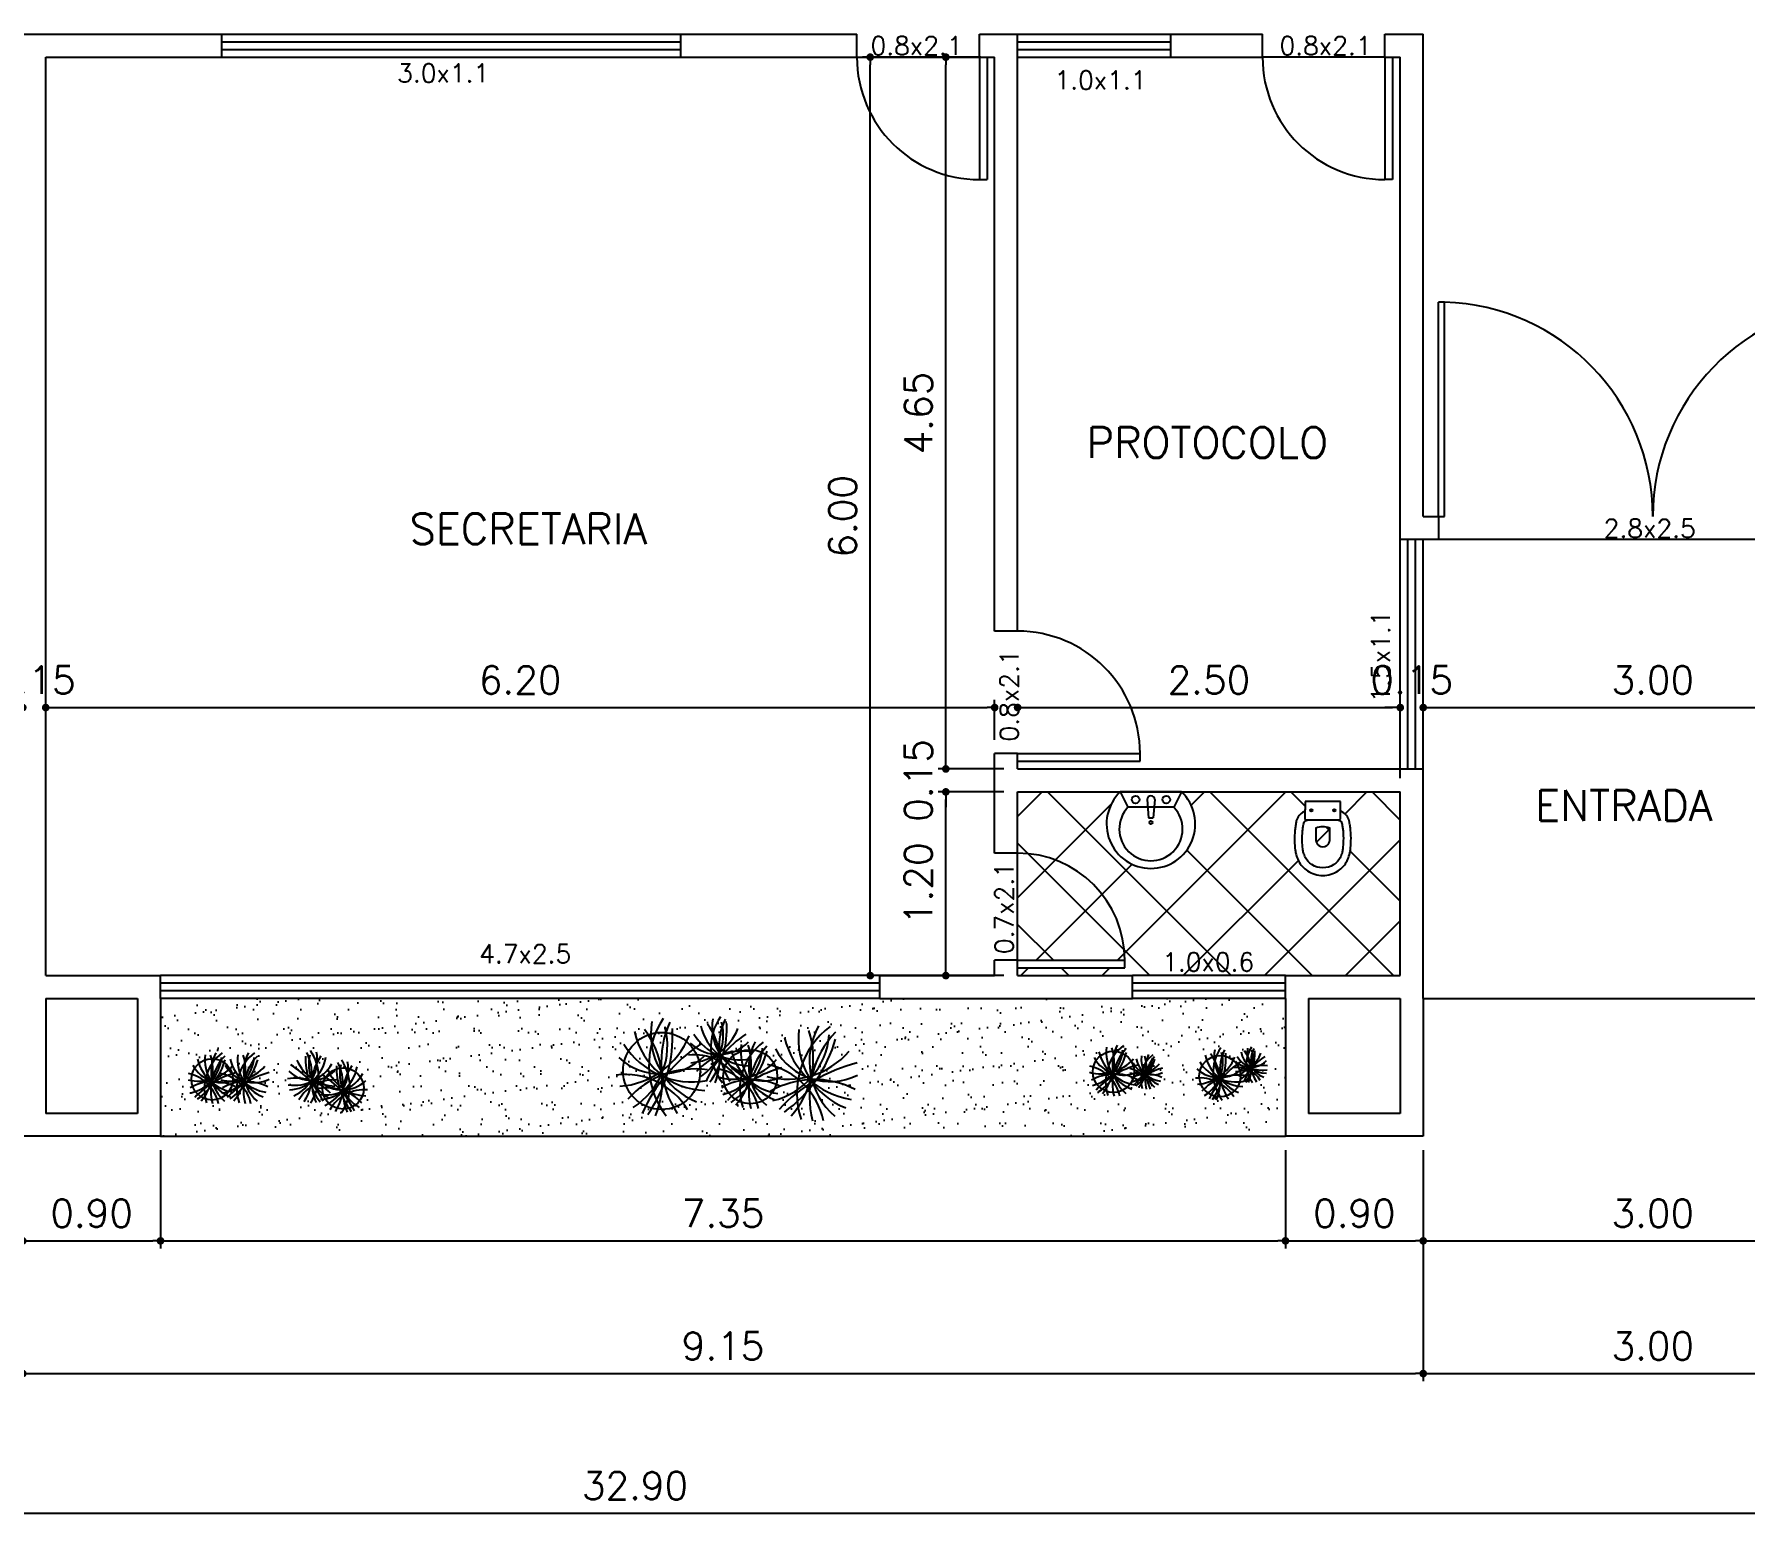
# Model space of a CAD drawing. Extents: x -437 to -220, y 135 to 227.
# Drawn here: x -309.42 to -298.24, y 136.29 to 146 of the extents above; entities that cross this region are included whole.
import ezdxf
from ezdxf.enums import TextEntityAlignment as Align

# ---------------------------------------------------------------- set-up
doc = ezdxf.new("R2010")
doc.units = 0
doc.header["$MEASUREMENT"] = 0
doc.layers.get('0').update_dxf_attribs({"linetype": 'CONTINUOUS'})
doc.layers.get('DEFPOINTS').update_dxf_attribs({"linetype": 'CONTINUOUS'})
for name, color, linetype in [('ACESSÓRIO', 2, 'CONTINUOUS'), ('ALVENARIA', 7, 'CONTINUOUS'), ('ALVENARIA1', 44, 'CONTINUOUS'), ('COTA', 1, 'CONTINUOUS'), ('HATCH', 30, 'CONTINUOUS'), ('JAPOR', 142, 'CONTINUOUS'), ('JARDIM', 90, 'CONTINUOUS'), ('TEXTO2', 40, 'CONTINUOUS'), ('TEXTO3', 3, 'CONTINUOUS')]:
    doc.layers.add(name, color=color, linetype=linetype)
doc.styles.add('SIMPLEX', font='SIMPLEX.SHX')
doc.dimstyles.new('DIM100', dxfattribs={"dimtxt": 0.18, "dimasz": 0.05, "dimexe": 0.05, "dimexo": 0.09, "dimgap": 0.09, "dimtad": 1, "dimzin": 0, "dimdsep": 46, "dimtxsty": 'SIMPLEX', "dimblk": 'DOT', "dimcen": 0.09, "dimadec": 0, "dimazin": 0, "dimtfac": 1, "dimtix": 1, "dimtofl": 0, "dimtmove": 2, "dimatfit": 3, "dimldrblk": 'DOT', "dimfxl": 1, "dimtolj": 1, "dimtzin": 0, "dimarcsym": 0})

# ---------------------------------------------------------------- blocks, each defined once
blk = doc.blocks.new('LAVAT01')
at = {"layer": 'ACESSÓRIO'}
for p, q in [((-0.025, 0.05), (-0.015, 0.17)), ((0.015, 0.17), (-0.015, 0.17)), ((0.025, 0.05), (0.015, 0.17)), ((-0.2, 0), (-0.15, 0.1)), ((-0.2, 0), (0.2, 0)), ((-0.15, 0.1), (0.15, 0.1)), ((0.2, 0), (0.15, 0.1))]:
    blk.add_line(p, q, dxfattribs=at)
for centre, radius in [((0, 0.2), 0.01), ((-0.1, 0.05), 0.025), ((0.1, 0.05), 0.025)]:
    blk.add_circle(centre, radius, dxfattribs=at)
for centre, radius, start, end in [((0, 0.21), 0.29, 313.6028, 226.3972), ((0, 0.243), 0.207, 316.3972, 223.6028), ((0, 0.05), 0.025, 180, 0)]:
    blk.add_arc(centre, radius, start, end, dxfattribs=at)
blk = doc.blocks.new('VASO4')
at = {"layer": 'ACESSÓRIO', "linetype": 'Continuous'}
blk.add_line((0.008, 0.129), (0.008, -0.101), dxfattribs=at)
at = {"layer": 'ACESSÓRIO'}
for points in [[(0.008, -0.101), (0.062, -0.101, -0.230445), (0.076, -0.11, 0.23338), (0.136, -0.159, 0.01224), (0.166, -0.164, 0.012146), (0.196, -0.168, 0.027041), (0.266, -0.171, 0.02486), (0.326, -0.166, 0.024258), (0.356, -0.161, 0.054364), (0.396, -0.145, 0.124881), (0.462, -0.086, 0.148509), (0.492, 0.014, 0.148509), (0.462, 0.114, 0.124881), (0.396, 0.173, 0.054364), (0.356, 0.188, 0.024258), (0.326, 0.194, 0.02486), (0.266, 0.198, 0.027041), (0.196, 0.196, 0.012146), (0.166, 0.192, 0.01224), (0.136, 0.186, 0.23338), (0.076, 0.138, -0.230445), (0.062, 0.129), (0.008, 0.129)], [(0.131, 0.116, -0.294455), (0.146, 0.137, -0.039934), (0.174, 0.142, -0.011944), (0.201, 0.146, -0.026776), (0.265, 0.148, -0.024689), (0.319, 0.144, -0.023307), (0.344, 0.14, -0.058725), (0.376, 0.127, -0.118027), (0.421, 0.086, -0.148338), (0.442, 0.014, -0.148338), (0.421, -0.058, -0.118027), (0.376, -0.099, -0.058725), (0.344, -0.112, -0.023307), (0.319, -0.117, -0.024689), (0.265, -0.121, -0.026776), (0.201, -0.118, -0.011944), (0.174, -0.115, -0.039934), (0.146, -0.109, -0.294455), (0.131, -0.089)]]:
    blk.add_lwpolyline(points, format="xyb", dxfattribs=at)
for points in [[(0.124, 0.129), (0.062, 0.129)], [(0.131, 0.119), (0.131, 0.117), (0.131, 0.014), (0.131, -0.09), (0.131, -0.092)], [(0.124, -0.101), (0.062, -0.101)]]:
    blk.add_lwpolyline(points, dxfattribs=at)
blk.add_lwpolyline([(0.296, 0.04, 0.226513), (0.261, 0.059), (0.182, 0.059, 0.186813), (0.182, -0.032), (0.261, -0.032, 0.226513), (0.296, -0.012, 0.326923)], format="xyb", close=True, dxfattribs=at)
for centre in [(0.066, 0.089), (0.066, -0.061)]:
    blk.add_circle(centre, 0.0075, dxfattribs=at)
for centre, start, end in [((0.123, 0.121), 351.7463, 83.809), ((0.123, -0.093), 276.191, 8.2537)]:
    blk.add_arc(centre, 0.00842, start, end, dxfattribs=at)
blk = doc.blocks.new('DOT')
at = {"layer": 'ALVENARIA', "color": 0, "linetype": 'ByBlock'}
blk.add_line((-0.5, 0), (-1, 0), dxfattribs=at)
at = {"layer": 'ALVENARIA', "color": 0, "linetype": 'ByBlock', "const_width": 0.5}
blk.add_lwpolyline([(-0.25, 0, 1), (0.25, 0, 1)], format="xyb", close=True, dxfattribs=at)
blk = doc.blocks.new('*D117')
at = {"color": 0, "linetype": 'ByBlock'}
for p, q in [((-309.346, 139.941), (-309.346, 141.652)), ((-309.546, 141.602), (-309.596, 141.602)), ((-309.296, 141.602), (-309.246, 141.602))]:
    blk.add_line(p, q, dxfattribs=at)
at = {"layer": 'DEFPOINTS', "color": 0, "linetype": 'ByBlock'}
for p in [(-309.346, 141.602), (-309.346, 139.851), (-309.496, 139.701)]:
    blk.add_point(p, dxfattribs=at)
at = {"color": 0, "linetype": 'ByBlock', "xscale": 0.05, "yscale": 0.05, "zscale": 0.05}
blk.add_blockref('DOT', (-309.496, 141.602), dxfattribs=at)
at = {"color": 0, "linetype": 'ByBlock', "xscale": 0.05, "yscale": 0.05, "zscale": 0.05, "rotation": 180}
blk.add_blockref('DOT', (-309.346, 141.602), dxfattribs=at)
at = {"color": 0, "linetype": 'ByBlock', "insert": (-309.421, 141.782), "char_height": 0.18, "attachment_point": 5, "style": 'SIMPLEX'}
blk.add_mtext('\\A1;0.15', dxfattribs=at)
blk = doc.blocks.new('*D118')
at = {"color": 0, "linetype": 'ByBlock'}
for p, q in [((-303.146, 141.391), (-303.146, 141.652)), ((-309.296, 141.602), (-303.196, 141.602))]:
    blk.add_line(p, q, dxfattribs=at)
at = {"layer": 'DEFPOINTS', "color": 0, "linetype": 'ByBlock'}
for p in [(-303.146, 141.602), (-303.146, 141.301), (-309.346, 139.851)]:
    blk.add_point(p, dxfattribs=at)
at = {"color": 0, "linetype": 'ByBlock', "xscale": 0.05, "yscale": 0.05, "zscale": 0.05, "rotation": 180}
blk.add_blockref('DOT', (-309.346, 141.602), dxfattribs=at)
at = {"color": 0, "linetype": 'ByBlock', "xscale": 0.05, "yscale": 0.05, "zscale": 0.05}
blk.add_blockref('DOT', (-303.146, 141.602), dxfattribs=at)
at = {"color": 0, "linetype": 'ByBlock', "insert": (-306.246, 141.782), "char_height": 0.18, "attachment_point": 5, "style": 'SIMPLEX'}
blk.add_mtext('\\A1;6.20', dxfattribs=at)
blk = doc.blocks.new('*D119')
at = {"color": 0, "linetype": 'ByBlock'}
for p, q in [((-300.496, 141.141), (-300.496, 141.652)), ((-302.946, 141.602), (-300.546, 141.602))]:
    blk.add_line(p, q, dxfattribs=at)
at = {"layer": 'DEFPOINTS', "color": 0, "linetype": 'ByBlock'}
for p in [(-300.496, 141.602), (-302.996, 141.051), (-300.496, 141.051)]:
    blk.add_point(p, dxfattribs=at)
at = {"color": 0, "linetype": 'ByBlock', "xscale": 0.05, "yscale": 0.05, "zscale": 0.05, "rotation": 180}
blk.add_blockref('DOT', (-302.996, 141.602), dxfattribs=at)
at = {"color": 0, "linetype": 'ByBlock', "xscale": 0.05, "yscale": 0.05, "zscale": 0.05}
blk.add_blockref('DOT', (-300.496, 141.602), dxfattribs=at)
at = {"color": 0, "linetype": 'ByBlock', "insert": (-301.746, 141.782), "char_height": 0.18, "attachment_point": 5, "style": 'SIMPLEX'}
blk.add_mtext('\\A1;2.50', dxfattribs=at)
blk = doc.blocks.new('*D120')
at = {"color": 0, "linetype": 'ByBlock'}
for p, q in [((-300.346, 141.141), (-300.346, 141.652)), ((-300.546, 141.602), (-300.596, 141.602)), ((-300.296, 141.602), (-300.246, 141.602))]:
    blk.add_line(p, q, dxfattribs=at)
at = {"layer": 'DEFPOINTS', "color": 0, "linetype": 'ByBlock'}
for p in [(-300.346, 141.602), (-300.496, 141.051), (-300.346, 141.051)]:
    blk.add_point(p, dxfattribs=at)
at = {"color": 0, "linetype": 'ByBlock', "xscale": 0.05, "yscale": 0.05, "zscale": 0.05}
blk.add_blockref('DOT', (-300.496, 141.602), dxfattribs=at)
at = {"color": 0, "linetype": 'ByBlock', "xscale": 0.05, "yscale": 0.05, "zscale": 0.05, "rotation": 180}
blk.add_blockref('DOT', (-300.346, 141.602), dxfattribs=at)
at = {"color": 0, "linetype": 'ByBlock', "insert": (-300.421, 141.782), "char_height": 0.18, "attachment_point": 5, "style": 'SIMPLEX'}
blk.add_mtext('\\A1;0.15', dxfattribs=at)
blk = doc.blocks.new('*D121')
at = {"color": 0, "linetype": 'ByBlock'}
for p, q in [((-297.346, 141.291), (-297.346, 141.652)), ((-300.296, 141.602), (-297.396, 141.602))]:
    blk.add_line(p, q, dxfattribs=at)
at = {"layer": 'DEFPOINTS', "color": 0, "linetype": 'ByBlock'}
for p in [(-297.346, 141.602), (-297.346, 141.201), (-300.346, 141.051)]:
    blk.add_point(p, dxfattribs=at)
at = {"color": 0, "linetype": 'ByBlock', "xscale": 0.05, "yscale": 0.05, "zscale": 0.05, "rotation": 180}
blk.add_blockref('DOT', (-300.346, 141.602), dxfattribs=at)
at = {"color": 0, "linetype": 'ByBlock', "xscale": 0.05, "yscale": 0.05, "zscale": 0.05}
blk.add_blockref('DOT', (-297.346, 141.602), dxfattribs=at)
at = {"color": 0, "linetype": 'ByBlock', "insert": (-298.846, 141.782), "char_height": 0.18, "attachment_point": 5, "style": 'SIMPLEX'}
blk.add_mtext('\\A1;3.00', dxfattribs=at)
blk = doc.blocks.new('*D166')
at = {"color": 0, "linetype": 'ByBlock'}
for p, q in [((-308.596, 138.711), (-308.596, 138.068)), ((-309.446, 138.118), (-308.646, 138.118))]:
    blk.add_line(p, q, dxfattribs=at)
at = {"layer": 'DEFPOINTS', "color": 0, "linetype": 'ByBlock'}
for p in [(-309.496, 138.801), (-308.596, 138.801), (-308.596, 138.118)]:
    blk.add_point(p, dxfattribs=at)
at = {"color": 0, "linetype": 'ByBlock', "xscale": 0.05, "yscale": 0.05, "zscale": 0.05, "rotation": 180}
blk.add_blockref('DOT', (-309.496, 138.118), dxfattribs=at)
at = {"color": 0, "linetype": 'ByBlock', "xscale": 0.05, "yscale": 0.05, "zscale": 0.05}
blk.add_blockref('DOT', (-308.596, 138.118), dxfattribs=at)
at = {"color": 0, "linetype": 'ByBlock', "insert": (-309.046, 138.298), "char_height": 0.18, "attachment_point": 5, "style": 'SIMPLEX'}
blk.add_mtext('\\A1;0.90', dxfattribs=at)
blk = doc.blocks.new('*D167')
at = {"color": 0, "linetype": 'ByBlock'}
for p, q in [((-301.246, 138.711), (-301.246, 138.068)), ((-308.546, 138.118), (-301.296, 138.118))]:
    blk.add_line(p, q, dxfattribs=at)
at = {"layer": 'DEFPOINTS', "color": 0, "linetype": 'ByBlock'}
for p in [(-308.596, 138.801), (-301.246, 138.801), (-301.246, 138.118)]:
    blk.add_point(p, dxfattribs=at)
at = {"color": 0, "linetype": 'ByBlock', "xscale": 0.05, "yscale": 0.05, "zscale": 0.05, "rotation": 180}
blk.add_blockref('DOT', (-308.596, 138.118), dxfattribs=at)
at = {"color": 0, "linetype": 'ByBlock', "xscale": 0.05, "yscale": 0.05, "zscale": 0.05}
blk.add_blockref('DOT', (-301.246, 138.118), dxfattribs=at)
at = {"color": 0, "linetype": 'ByBlock', "insert": (-304.921, 138.298), "char_height": 0.18, "attachment_point": 5, "style": 'SIMPLEX'}
blk.add_mtext('\\A1;7.35', dxfattribs=at)
blk = doc.blocks.new('*D168')
at = {"color": 0, "linetype": 'ByBlock'}
for p, q in [((-300.346, 138.711), (-300.346, 138.068)), ((-301.196, 138.118), (-300.396, 138.118))]:
    blk.add_line(p, q, dxfattribs=at)
at = {"layer": 'DEFPOINTS', "color": 0, "linetype": 'ByBlock'}
for p in [(-301.246, 138.801), (-300.346, 138.801), (-300.346, 138.118)]:
    blk.add_point(p, dxfattribs=at)
at = {"color": 0, "linetype": 'ByBlock', "xscale": 0.05, "yscale": 0.05, "zscale": 0.05, "rotation": 180}
blk.add_blockref('DOT', (-301.246, 138.118), dxfattribs=at)
at = {"color": 0, "linetype": 'ByBlock', "xscale": 0.05, "yscale": 0.05, "zscale": 0.05}
blk.add_blockref('DOT', (-300.346, 138.118), dxfattribs=at)
at = {"color": 0, "linetype": 'ByBlock', "insert": (-300.796, 138.298), "char_height": 0.18, "attachment_point": 5, "style": 'SIMPLEX'}
blk.add_mtext('\\A1;0.90', dxfattribs=at)
blk = doc.blocks.new('*D169')
at = {"color": 0, "linetype": 'ByBlock'}
for p, q in [((-297.346, 138.711), (-297.346, 138.068)), ((-300.296, 138.118), (-297.396, 138.118))]:
    blk.add_line(p, q, dxfattribs=at)
at = {"layer": 'DEFPOINTS', "color": 0, "linetype": 'ByBlock'}
for p in [(-300.346, 138.801), (-297.346, 138.801), (-297.346, 138.118)]:
    blk.add_point(p, dxfattribs=at)
at = {"color": 0, "linetype": 'ByBlock', "xscale": 0.05, "yscale": 0.05, "zscale": 0.05, "rotation": 180}
blk.add_blockref('DOT', (-300.346, 138.118), dxfattribs=at)
at = {"color": 0, "linetype": 'ByBlock', "xscale": 0.05, "yscale": 0.05, "zscale": 0.05}
blk.add_blockref('DOT', (-297.346, 138.118), dxfattribs=at)
at = {"color": 0, "linetype": 'ByBlock', "insert": (-298.846, 138.298), "char_height": 0.18, "attachment_point": 5, "style": 'SIMPLEX'}
blk.add_mtext('\\A1;3.00', dxfattribs=at)
blk = doc.blocks.new('*D183')
at = {"color": 0, "linetype": 'ByBlock'}
for p, q in [((-303.086, 141.051), (-303.515, 141.051)), ((-303.465, 139.901), (-303.465, 141.001)), ((-303.086, 139.851), (-303.515, 139.851))]:
    blk.add_line(p, q, dxfattribs=at)
at = {"layer": 'DEFPOINTS', "color": 0, "linetype": 'ByBlock'}
for p in [(-303.465, 141.051), (-302.996, 141.051), (-302.996, 139.851)]:
    blk.add_point(p, dxfattribs=at)
at = {"color": 0, "linetype": 'ByBlock', "xscale": 0.05, "yscale": 0.05, "zscale": 0.05}
for p, rotation in [((-303.465, 141.051), 90), ((-303.465, 139.851), 270)]:
    blk.add_blockref('DOT', p, dxfattribs=dict(at, rotation=rotation))
at = {"color": 0, "linetype": 'ByBlock', "insert": (-303.645, 140.451), "char_height": 0.18, "attachment_point": 5, "rotation": 90, "style": 'SIMPLEX'}
blk.add_mtext('\\A1;1.20', dxfattribs=at)
blk = doc.blocks.new('*D184')
at = {"color": 0, "linetype": 'ByBlock'}
for p, q in [((-303.465, 141.251), (-303.465, 141.301)), ((-303.086, 141.201), (-303.515, 141.201)), ((-303.465, 141.001), (-303.465, 140.951))]:
    blk.add_line(p, q, dxfattribs=at)
at = {"layer": 'DEFPOINTS', "color": 0, "linetype": 'ByBlock'}
for p in [(-303.465, 141.201), (-302.996, 141.201), (-302.996, 141.051)]:
    blk.add_point(p, dxfattribs=at)
at = {"color": 0, "linetype": 'ByBlock', "xscale": 0.05, "yscale": 0.05, "zscale": 0.05}
for p, rotation in [((-303.465, 141.201), 270), ((-303.465, 141.051), 90)]:
    blk.add_blockref('DOT', p, dxfattribs=dict(at, rotation=rotation))
at = {"color": 0, "linetype": 'ByBlock', "insert": (-303.645, 141.126), "char_height": 0.18, "attachment_point": 5, "rotation": 90, "style": 'SIMPLEX'}
blk.add_mtext('\\A1;0.15', dxfattribs=at)
blk = doc.blocks.new('*D185')
at = {"color": 0, "linetype": 'ByBlock'}
for p, q in [((-303.236, 145.851), (-303.515, 145.851)), ((-303.465, 141.251), (-303.465, 145.801))]:
    blk.add_line(p, q, dxfattribs=at)
at = {"layer": 'DEFPOINTS', "color": 0, "linetype": 'ByBlock'}
for p in [(-303.465, 145.851), (-303.146, 145.851), (-302.996, 141.201)]:
    blk.add_point(p, dxfattribs=at)
at = {"color": 0, "linetype": 'ByBlock', "xscale": 0.05, "yscale": 0.05, "zscale": 0.05}
for p, rotation in [((-303.465, 145.851), 90), ((-303.465, 141.201), 270)]:
    blk.add_blockref('DOT', p, dxfattribs=dict(at, rotation=rotation))
at = {"color": 0, "linetype": 'ByBlock', "insert": (-303.645, 143.526), "char_height": 0.18, "attachment_point": 5, "rotation": 90, "style": 'SIMPLEX'}
blk.add_mtext('\\A1;4.65', dxfattribs=at)
blk = doc.blocks.new('*D186')
at = {"color": 0, "linetype": 'ByBlock'}
for p, q in [((-303.236, 145.851), (-304.009, 145.851)), ((-303.959, 139.901), (-303.959, 145.801)), ((-303.236, 139.851), (-304.009, 139.851))]:
    blk.add_line(p, q, dxfattribs=at)
at = {"layer": 'DEFPOINTS', "color": 0, "linetype": 'ByBlock'}
for p in [(-303.959, 145.851), (-303.146, 145.851), (-303.146, 139.851)]:
    blk.add_point(p, dxfattribs=at)
at = {"color": 0, "linetype": 'ByBlock', "xscale": 0.05, "yscale": 0.05, "zscale": 0.05}
for p, rotation in [((-303.959, 145.851), 90), ((-303.959, 139.851), 270)]:
    blk.add_blockref('DOT', p, dxfattribs=dict(at, rotation=rotation))
at = {"color": 0, "linetype": 'ByBlock', "insert": (-304.139, 142.851), "char_height": 0.18, "attachment_point": 5, "rotation": 90, "style": 'SIMPLEX'}
blk.add_mtext('\\A1;6.00', dxfattribs=at)
blk = doc.blocks.new('*D215')
at = {"color": 0, "linetype": 'ByBlock'}
for p, q in [((-289.046, 139.161), (-289.046, 136.289)), ((-321.896, 136.339), (-289.096, 136.339))]:
    blk.add_line(p, q, dxfattribs=at)
at = {"layer": 'DEFPOINTS', "color": 0, "linetype": 'ByBlock'}
for p in [(-289.046, 139.251), (-321.946, 138.711), (-289.046, 136.339)]:
    blk.add_point(p, dxfattribs=at)
at = {"color": 0, "linetype": 'ByBlock', "xscale": 0.05, "yscale": 0.05, "zscale": 0.05, "rotation": 180}
blk.add_blockref('DOT', (-321.946, 136.339), dxfattribs=at)
at = {"color": 0, "linetype": 'ByBlock', "xscale": 0.05, "yscale": 0.05, "zscale": 0.05}
blk.add_blockref('DOT', (-289.046, 136.339), dxfattribs=at)
at = {"color": 0, "linetype": 'ByBlock', "insert": (-305.496, 136.519), "char_height": 0.18, "attachment_point": 5, "style": 'SIMPLEX'}
blk.add_mtext('\\A1;32.90', dxfattribs=at)
blk = doc.blocks.new('*D219')
at = {"color": 0, "linetype": 'ByBlock'}
for p, q in [((-300.346, 138.711), (-300.346, 137.201)), ((-309.446, 137.251), (-300.396, 137.251))]:
    blk.add_line(p, q, dxfattribs=at)
at = {"layer": 'DEFPOINTS', "color": 0, "linetype": 'ByBlock'}
for p in [(-309.496, 138.801), (-300.346, 138.801), (-300.346, 137.251)]:
    blk.add_point(p, dxfattribs=at)
at = {"color": 0, "linetype": 'ByBlock', "xscale": 0.05, "yscale": 0.05, "zscale": 0.05, "rotation": 180}
blk.add_blockref('DOT', (-309.496, 137.251), dxfattribs=at)
at = {"color": 0, "linetype": 'ByBlock', "xscale": 0.05, "yscale": 0.05, "zscale": 0.05}
blk.add_blockref('DOT', (-300.346, 137.251), dxfattribs=at)
at = {"color": 0, "linetype": 'ByBlock', "insert": (-304.921, 137.431), "char_height": 0.18, "attachment_point": 5, "style": 'SIMPLEX'}
blk.add_mtext('\\A1;9.15', dxfattribs=at)
blk = doc.blocks.new('*D220')
at = {"color": 0, "linetype": 'ByBlock'}
for p, q in [((-297.346, 138.711), (-297.346, 137.201)), ((-300.296, 137.251), (-297.396, 137.251))]:
    blk.add_line(p, q, dxfattribs=at)
at = {"layer": 'DEFPOINTS', "color": 0, "linetype": 'ByBlock'}
for p in [(-300.346, 138.801), (-297.346, 138.801), (-297.346, 137.251)]:
    blk.add_point(p, dxfattribs=at)
at = {"color": 0, "linetype": 'ByBlock', "xscale": 0.05, "yscale": 0.05, "zscale": 0.05, "rotation": 180}
blk.add_blockref('DOT', (-300.346, 137.251), dxfattribs=at)
at = {"color": 0, "linetype": 'ByBlock', "xscale": 0.05, "yscale": 0.05, "zscale": 0.05}
blk.add_blockref('DOT', (-297.346, 137.251), dxfattribs=at)
at = {"color": 0, "linetype": 'ByBlock', "insert": (-298.846, 137.431), "char_height": 0.18, "attachment_point": 5, "style": 'SIMPLEX'}
blk.add_mtext('\\A1;3.00', dxfattribs=at)

msp = doc.modelspace()

# ---------------------------------------------------------------- hatches: boundary and pattern name
at = {"layer": 'HATCH'}
h = msp.add_hatch(dxfattribs=at)
h.set_pattern_fill('NET', color=256, scale=3, angle=45, style=0)
h.paths.add_polyline_path([(-302.996, 140.651), (-302.996, 139.951), (-302.296, 139.951, 0.414214)])
h.paths.add_polyline_path([(-300.496, 141.051), (-301.925, 141.051, -2.5), (-302.325, 141.051), (-302.996, 141.051), (-302.996, 140.651, -0.414214), (-302.296, 139.951), (-302.296, 139.901), (-302.996, 139.901), (-302.996, 139.851), (-302.246, 139.851), (-301.246, 139.851), (-300.496, 139.851)])
h.paths.add_polyline_path([(-301.176, 140.642, -0.024258), (-301.182, 140.672, -0.02486), (-301.186, 140.732, -0.027041), (-301.184, 140.802, -0.012146), (-301.18, 140.832, -0.010983), (-301.175, 140.859, -0.242871), (-301.126, 140.922, 0.230445), (-301.117, 140.935), (-301.117, 140.99), (-300.887, 140.99), (-300.887, 140.935, 0.230445), (-300.878, 140.922, -0.242871), (-300.829, 140.859, -0.010983), (-300.824, 140.832, -0.012146), (-300.82, 140.802, -0.027041), (-300.817, 140.732, -0.02486), (-300.822, 140.672, -0.024258), (-300.827, 140.642, -0.054364), (-300.843, 140.602, -0.124881), (-300.902, 140.535, -0.148509), (-301.002, 140.505, -0.148509), (-301.102, 140.535, -0.124881), (-301.161, 140.602, -0.054364)], flags=16)
h.paths.add_polyline_path([(-301.107, 140.866, -0.023036), (-301.108, 140.866), (-301.105, 140.866)], flags=0)
h.paths.add_polyline_path([(-300.878, 140.846, 0.058144), (-300.879, 140.852, -0.007522)], flags=0)
h.paths.add_polyline_path([(-301.047, 140.737), (-301.047, 140.816, -0.186813), (-300.956, 140.816), (-300.956, 140.737, -0.226513), (-300.976, 140.702, -0.326923), (-301.028, 140.702, -0.226513)], flags=0)
h.paths.add_polyline_path([(-301.069, 140.932, -1.000001), (-301.084, 140.932, -1.000001)], flags=0)
h.paths.add_polyline_path([(-300.919, 140.932, -1.000001), (-300.934, 140.932, -1.000001)], flags=0)
h.paths.add_polyline_path([(-300.887, 140.874), (-300.887, 140.875, -0.05408)], flags=0)
h.paths.add_polyline_path([(-294.696, 140.651), (-294.696, 141.051), (-295.368, 141.051, -2.5), (-295.768, 141.051), (-297.196, 141.051), (-297.196, 139.851), (-296.446, 139.851), (-295.446, 139.851), (-294.696, 139.851), (-294.696, 139.901), (-295.396, 139.901), (-295.396, 139.951, -0.414214)])
h.paths.add_polyline_path([(-296.691, 140.505, -0.148509), (-296.791, 140.535, -0.124881), (-296.85, 140.602, -0.054364), (-296.865, 140.642, -0.024258), (-296.871, 140.672, -0.02486), (-296.875, 140.732, -0.027041), (-296.873, 140.802, -0.012146), (-296.869, 140.832, -0.010983), (-296.864, 140.859, -0.242871), (-296.815, 140.922, 0.230445), (-296.806, 140.935), (-296.806, 140.99), (-296.576, 140.99), (-296.576, 140.935, 0.230445), (-296.567, 140.922, -0.242871), (-296.517, 140.859, -0.010983), (-296.513, 140.832, -0.012146), (-296.509, 140.802, -0.027041), (-296.506, 140.732, -0.02486), (-296.511, 140.672, -0.024258), (-296.516, 140.642, -0.054364), (-296.532, 140.602, -0.124881), (-296.591, 140.535, -0.148509)], flags=16)
h.paths.add_polyline_path([(-296.796, 140.866, -0.023036), (-296.797, 140.866), (-296.794, 140.866)], flags=0)
h.paths.add_polyline_path([(-296.566, 140.846, 0.058144), (-296.568, 140.852, -0.007522)], flags=0)
h.paths.add_polyline_path([(-296.717, 140.702, -0.226513), (-296.736, 140.737), (-296.736, 140.816, -0.186813), (-296.645, 140.816), (-296.645, 140.737, -0.226513), (-296.665, 140.702, -0.326923)], flags=0)
h.paths.add_polyline_path([(-296.576, 140.874), (-296.576, 140.875, -0.05408)], flags=0)
h.paths.add_polyline_path([(-296.623, 140.932, -1.000001), (-296.608, 140.932, -1.000001)], flags=0)
h.paths.add_polyline_path([(-296.773, 140.932, -1.000001), (-296.758, 140.932, -1.000001)], flags=0)
h.paths.add_polyline_path([(-294.696, 140.651, 0.414214), (-295.396, 139.951), (-294.696, 139.951)], flags=16)
h.paths.add_polyline_path([(-302.084, 139.85), (-301.418, 139.85), (-301.418, 140.03), (-302.084, 140.03)], flags=9)
h.paths.add_polyline_path([(-296.272, 139.85), (-295.606, 139.85), (-295.606, 140.03), (-296.272, 140.03)], flags=9)
at = {"layer": 'JARDIM'}
h = msp.add_hatch(dxfattribs=at)
h.set_pattern_fill('AR-SAND', color=256, scale=0.1, style=0)
h.set_pattern_definition([(37.5, (0, 0), (-0.006299336, 0.19268238), [0, -0.152, 0, -0.17, 0, -0.1625]), (7.5, (0, 0), (0.17697767, 0.2822146), [0, -0.082, 0, -0.137, 0, -0.0525]), (327.5, (-0.123, 0), (0.31141419, 0.000565905), [0, -0.05, 0, -0.18, 0, -0.235]), (317.5, (-0.123, 0), (0.30061266, 0.08776756), [0, -0.025, 0, -0.118, 0, -0.135])])
h.paths.add_polyline_path([(-301.246, 139.701), (-302.246, 139.701), (-303.896, 139.701), (-308.596, 139.701), (-308.596, 138.801), (-301.246, 138.801)])
h.paths.add_polyline_path([(-307.519, 139.046, -0.01891), (-307.539, 139.043, 0.031568), (-307.575, 139.104, -0.042346), (-307.593, 139.058, -0.045961), (-307.604, 139.113, -0.00795), (-307.611, 139.127, 0.005097), (-307.615, 139.124, 0.006687), (-307.613, 139.133, -0.019552), (-307.626, 139.168, -0.066861), (-307.682, 139.18, -0.046329), (-307.626, 139.169, -0.016426), (-307.635, 139.199, 0.026735), (-307.611, 139.181, -0.133367), (-307.626, 139.314, -0.106848), (-307.606, 139.177, 0.001619), (-307.605, 139.176, -0.095675), (-307.572, 139.288, -0.014578), (-307.573, 139.273, -0.076944), (-307.561, 139.184, 0.069163), (-307.504, 139.236, 0.021245), (-307.493, 139.215, -0.146758), (-307.423, 139.248, -0.002823), (-307.423, 139.251, -0.002161), (-307.422, 139.248, -0.455701), (-307.268, 139.114, -0.763374)], flags=16)
h.paths.add_polyline_path([(-307.39, 138.995, -0.045961), (-307.401, 139.05, -0.030703), (-307.423, 139.104, -0.066861), (-307.479, 139.116, -0.052184), (-307.416, 139.104, 0.011576), (-307.406, 139.104, 0.007837), (-307.402, 139.111, -0.097754), (-307.369, 139.225, -0.014578), (-307.37, 139.21, -0.191317)], flags=0)
h.paths.add_polyline_path([(-308.03, 139.158, -0.019552), (-308.053, 139.128, 0.006687), (-308.053, 139.119, 0.005097), (-308.057, 139.123, -0.00795), (-308.067, 139.112, -0.045961), (-308.094, 139.063, -0.042346), (-308.098, 139.112, 0.031568), (-308.15, 139.064, -0.01891), (-308.168, 139.073, -0.6501), (-308.394, 139.173, -0.550393), (-308.201, 139.296, -0.002161), (-308.199, 139.298, -0.002823), (-308.2, 139.295, -0.146758), (-308.142, 139.242, 0.021245), (-308.126, 139.26, 0.069163), (-308.086, 139.193, -0.076944), (-308.049, 139.274, -0.014578), (-308.045, 139.288, -0.095675), (-308.047, 139.172, 0.001619), (-308.046, 139.173, -0.106848), (-307.987, 139.298, -0.133367), (-308.04, 139.175, 0.026735), (-308.012, 139.185, -0.016426), (-308.029, 139.159, -0.046329), (-307.973, 139.153, -0.066861)], flags=16)
h.paths.add_polyline_path([(-308.243, 139.158, -0.030703), (-308.279, 139.112, -0.045961), (-308.306, 139.063, -0.191317), (-308.261, 139.274, -0.014578), (-308.258, 139.288, -0.097754), (-308.26, 139.17, 0.007837), (-308.259, 139.162, 0.011576), (-308.249, 139.159, -0.052184), (-308.185, 139.153, -0.066861)], flags=16)
h.paths.add_polyline_path([(-305.03, 139.164, -0.036313), (-304.981, 139.255, -0.008158), (-304.985, 139.266, -0.091839), (-305.073, 139.187, -0.029635), (-305.079, 139.158, 0.023486)], flags=16)
h.paths.add_polyline_path([(-305.403, 139.178, 0.002345), (-305.399, 139.181, -0.103735), (-305.388, 139.404, -0.014578), (-305.391, 139.432, -0.095675), (-305.323, 139.226, 0.001619), (-305.32, 139.228, -0.106848), (-305.292, 139.484, -0.133367), (-305.312, 139.234, 0.026735), (-305.269, 139.271, -0.016426), (-305.283, 139.214, -0.070058), (-305.063, 139.406, 0.084208), (-304.966, 139.336, 0.002596), (-304.963, 139.336, 0.01354), (-304.947, 139.347, -0.115557), (-304.991, 139.488, -0.095675), (-304.946, 139.348, 0.033425), (-304.909, 139.378, -0.016426), (-304.919, 139.34, -0.046329), (-304.848, 139.355, 0.045354), (-304.804, 139.377, 0.014436), (-304.804, 139.358, -0.003678), (-304.799, 139.358, -0.192827), (-304.667, 139.35, -0.002161), (-304.665, 139.353, -0.002823), (-304.666, 139.349, -0.187361), (-304.579, 139.255, -0.086703), (-304.435, 139.178, 0.002345), (-304.43, 139.178, -0.103735), (-304.347, 139.386, -0.014578), (-304.341, 139.413, -0.095675), (-304.344, 139.197, 0.001619), (-304.341, 139.198, -0.106848), (-304.231, 139.431, -0.133367), (-304.331, 139.201, 0.026735), (-304.278, 139.221, -0.016426), (-304.31, 139.172, -0.046329), (-304.205, 139.16, -0.066861), (-304.312, 139.169, -0.019552), (-304.354, 139.114, 0.006687), (-304.355, 139.098, 0.005097), (-304.361, 139.105, -0.00795), (-304.38, 139.084, -0.045961), (-304.431, 138.992, -0.078158), (-304.433, 139.162, 0.070998), (-304.586, 139.109, -0.785465), (-304.92, 139.19, -0.059767), (-304.915, 139.232, 0.025279), (-304.947, 139.24, 0.031513), (-304.943, 139.289, 0.037904), (-304.987, 139.311, 0.075303), (-305.08, 139.24, 0.043583), (-305.179, 139.236, -0.066861), (-305.284, 139.211, -0.019552), (-305.306, 139.145, 0.006687), (-305.302, 139.129, 0.005097), (-305.31, 139.134, -0.00795), (-305.321, 139.108, -0.045961), (-305.339, 139.005, -0.084031), (-305.398, 139.177, 0.002835)], flags=16)
h.paths.add_polyline_path([(-304.778, 139.265, -0.042785), (-304.746, 139.322, -0.014578), (-304.742, 139.341, -0.095675), (-304.745, 139.189, 0.033425), (-304.699, 139.206, -0.016426), (-304.721, 139.172, -0.046329), (-304.647, 139.163, -0.066861), (-304.722, 139.17, -0.030703), (-304.77, 139.11, -0.045961), (-304.805, 139.046, -0.085878), (-304.805, 139.176, -0.054489), (-304.885, 139.175, -0.099599), (-304.941, 139.328, 0.136694)], flags=0)
h.paths.add_polyline_path([(-304.338, 139.155, 0.000045), (-304.338, 139.155, -0.000044), (-304.338, 139.155, -0.000006)], flags=0)
h.paths.add_polyline_path([(-302.312, 139.344, -0.002161), (-302.31, 139.346, -0.002823), (-302.31, 139.343, -0.215594), (-302.239, 139.258, -0.014648), (-302.207, 139.267, 0.055738), (-302.185, 139.231, -0.076944), (-302.159, 139.286, -0.014578), (-302.157, 139.295, -0.095675), (-302.158, 139.217, 0.001619), (-302.157, 139.217, -0.106848), (-302.117, 139.302, -0.133367), (-302.153, 139.218, 0.026735), (-302.134, 139.226, -0.016426), (-302.146, 139.208, -0.046329), (-302.107, 139.203, -0.066861), (-302.147, 139.207, -0.019552), (-302.162, 139.187, 0.006687), (-302.162, 139.181, 0.005097), (-302.165, 139.183, -0.00795), (-302.171, 139.176, -0.045961), (-302.19, 139.142, -0.042346), (-302.193, 139.176, 0.036313), (-302.233, 139.138, -0.023486), (-302.259, 139.144, -0.7312), (-302.505, 139.222, -0.550393)], flags=16)
h.paths.add_polyline_path([(-302.417, 139.211, -0.103735), (-302.372, 139.322, -0.014578), (-302.369, 139.337, -0.095675), (-302.371, 139.221, 0.033425), (-302.336, 139.234, -0.016426), (-302.353, 139.208, -0.046329), (-302.296, 139.201, -0.066861), (-302.354, 139.206, -0.030703), (-302.39, 139.161, -0.045961), (-302.417, 139.111, -0.084031), (-302.417, 139.209, 0.002835), (-302.42, 139.211, 0.002345)], flags=0)
h.paths.add_polyline_path([(-301.81, 139.194, -0.446717), (-301.659, 139.329, -0.002161), (-301.659, 139.332, -0.002823), (-301.658, 139.329, -0.215594), (-301.563, 139.271, -0.014648), (-301.536, 139.29, 0.055738), (-301.502, 139.263, -0.076944), (-301.496, 139.323, -0.014578), (-301.497, 139.333, -0.095675), (-301.473, 139.259, 0.001619), (-301.472, 139.259, -0.106848), (-301.462, 139.353, -0.133367), (-301.469, 139.262, 0.026735), (-301.453, 139.275, -0.016426), (-301.458, 139.254, -0.046329), (-301.42, 139.262, -0.066861), (-301.459, 139.253, -0.019552), (-301.466, 139.229, 0.006687), (-301.465, 139.223, 0.005097), (-301.468, 139.225, -0.00795), (-301.472, 139.216, -0.045961), (-301.478, 139.178, -0.042346), (-301.492, 139.209, 0.036313), (-301.518, 139.16, -0.023486), (-301.544, 139.157, -0.867182)], flags=16)
h.paths.add_polyline_path([(-301.718, 139.168, 0.002345), (-301.716, 139.169, -0.103735), (-301.71, 139.289, -0.014578), (-301.711, 139.304, -0.095675), (-301.675, 139.193, 0.033425), (-301.646, 139.217, -0.016426), (-301.654, 139.187, -0.046329), (-301.598, 139.199, -0.066861), (-301.654, 139.185, -0.030703), (-301.674, 139.13, -0.045961), (-301.683, 139.075, -0.084031), (-301.715, 139.167, 0.002835)], flags=0)

# ---------------------------------------------------------------- linework, layer by layer
at = {"layer": 'ALVENARIA'}
for p, q in [((-309.496, 146.001), (-308.196, 146.001)), ((-308.196, 145.851), (-308.196, 146.001)), ((-305.196, 145.851), (-305.196, 146.001)), ((-305.196, 146.001), (-304.046, 146.001)), ((-304.046, 145.851), (-304.046, 146.001)), ((-303.246, 145.851), (-303.246, 146.001)), ((-303.246, 146.001), (-302.996, 146.001)), ((-302.996, 142.101), (-302.996, 146.001)), ((-301.996, 145.851), (-301.996, 146.001)), ((-301.996, 146.001), (-301.396, 146.001)), ((-301.396, 145.851), (-301.396, 146.001)), ((-300.596, 145.851), (-300.596, 146.001)), ((-300.596, 146.001), (-300.346, 146.001)), ((-300.346, 142.851), (-300.346, 146.001)), ((-309.346, 139.851), (-309.346, 145.851)), ((-309.346, 145.851), (-308.196, 145.851)), ((-305.196, 145.851), (-304.046, 145.851)), ((-303.246, 145.851), (-303.146, 145.851)), ((-303.146, 142.101), (-303.146, 145.851)), ((-301.996, 145.851), (-301.396, 145.851)), ((-300.596, 145.851), (-300.496, 145.851)), ((-300.496, 142.701), (-300.496, 145.851)), ((-300.346, 142.851), (-300.246, 142.851)), ((-300.246, 142.851), (-300.246, 142.701)), ((-300.496, 142.701), (-300.346, 142.701)), ((-300.346, 142.701), (-300.246, 142.701)), ((-302.996, 142.101), (-303.146, 142.101)), ((-303.146, 140.651), (-303.146, 141.301)), ((-302.996, 141.301), (-303.146, 141.301)), ((-302.996, 141.201), (-302.996, 141.301)), ((-302.996, 141.201), (-300.496, 141.201)), ((-300.496, 141.201), (-300.346, 141.201)), ((-300.346, 139.701), (-300.346, 141.201)), ((-302.996, 141.051), (-300.496, 141.051)), ((-302.996, 140.651), (-302.996, 141.051)), ((-300.496, 139.851), (-300.496, 141.051)), ((-302.996, 140.651), (-303.146, 140.651)), ((-303.146, 139.851), (-303.146, 139.951)), ((-302.996, 139.951), (-303.146, 139.951)), ((-302.996, 139.851), (-302.996, 139.951)), ((-309.346, 139.851), (-308.596, 139.851)), ((-308.596, 139.701), (-308.596, 139.851)), ((-303.896, 139.701), (-303.896, 139.851)), ((-303.896, 139.851), (-303.146, 139.851)), ((-302.996, 139.851), (-302.246, 139.851)), ((-302.246, 139.701), (-302.246, 139.851)), ((-301.246, 139.701), (-301.246, 139.851)), ((-301.246, 139.851), (-300.496, 139.851)), ((-309.346, 139.701), (-308.746, 139.701)), ((-309.346, 139.701), (-309.346, 138.951)), ((-308.746, 139.701), (-308.746, 138.951)), ((-308.596, 139.701), (-308.596, 138.801)), ((-303.896, 139.701), (-302.246, 139.701)), ((-301.246, 139.701), (-301.246, 138.801)), ((-301.096, 139.701), (-300.496, 139.701)), ((-301.096, 139.701), (-301.096, 138.951)), ((-300.496, 139.701), (-300.496, 138.951)), ((-300.346, 139.701), (-300.346, 138.801)), ((-308.746, 138.951), (-309.346, 138.951)), ((-300.496, 138.951), (-301.096, 138.951)), ((-308.596, 138.801), (-309.496, 138.801)), ((-300.346, 138.801), (-301.246, 138.801))]:
    msp.add_line(p, q, dxfattribs=at)
at = {"layer": 'ALVENARIA1'}
for p, q in [((-304.046, 145.851), (-303.246, 145.851)), ((-300.596, 145.851), (-301.396, 145.851)), ((-300.246, 142.701), (-297.446, 142.701)), ((-302.996, 139.951), (-302.996, 140.651)), ((-300.346, 139.701), (-297.346, 139.701)), ((-308.596, 138.801), (-301.246, 138.801))]:
    msp.add_line(p, q, dxfattribs=at)
at = {"layer": 'JAPOR'}
for p, q in [((-308.196, 146.001), (-305.196, 146.001)), ((-302.996, 146.001), (-301.996, 146.001)), ((-308.196, 145.951), (-305.196, 145.951)), ((-308.196, 145.901), (-305.196, 145.901)), ((-302.996, 145.951), (-301.996, 145.951)), ((-302.996, 145.901), (-301.996, 145.901)), ((-308.196, 145.851), (-305.196, 145.851)), ((-303.246, 145.851), (-303.246, 145.051)), ((-303.196, 145.851), (-303.196, 145.051)), ((-302.996, 145.851), (-301.996, 145.851)), ((-300.596, 145.851), (-300.596, 145.051)), ((-300.546, 145.851), (-300.546, 145.051)), ((-303.246, 145.051), (-303.196, 145.051)), ((-300.546, 145.051), (-300.596, 145.051)), ((-300.206, 144.25), (-300.246, 144.25)), ((-300.246, 142.851), (-300.246, 144.25)), ((-300.206, 142.851), (-300.206, 144.25)), ((-300.246, 142.851), (-300.206, 142.851)), ((-300.496, 141.201), (-300.496, 142.701)), ((-300.446, 141.201), (-300.446, 142.701)), ((-300.396, 141.201), (-300.396, 142.701)), ((-300.346, 141.201), (-300.346, 142.701)), ((-302.996, 141.301), (-302.196, 141.301)), ((-302.996, 141.251), (-302.996, 141.301)), ((-302.196, 141.251), (-302.196, 141.301)), ((-302.996, 141.251), (-302.196, 141.251)), ((-302.996, 139.951), (-302.296, 139.951)), ((-302.296, 139.901), (-302.296, 139.951)), ((-302.996, 139.901), (-302.296, 139.901))]:
    msp.add_line(p, q, dxfattribs=at)
at = {"layer": 'JAPOR', "linetype": 'Continuous', "ltscale": 0.5}
for p, q in [((-303.896, 139.851), (-308.596, 139.851)), ((-303.896, 139.801), (-308.596, 139.801)), ((-303.896, 139.751), (-308.596, 139.751)), ((-301.246, 139.801), (-302.246, 139.801)), ((-301.246, 139.751), (-302.246, 139.751)), ((-303.896, 139.701), (-308.596, 139.701))]:
    msp.add_line(p, q, dxfattribs=at)
at = {"layer": 'JAPOR', "linetype": 'Continuous'}
for p, q in [((-301.246, 139.851), (-302.246, 139.851)), ((-301.246, 139.701), (-302.246, 139.701))]:
    msp.add_line(p, q, dxfattribs=at)
at = {"layer": 'JAPOR'}
for centre, radius, start, end in [((-303.246, 145.851), 0.8, 180, 270), ((-300.596, 145.851), 0.8, 180, 270), ((-300.246, 142.851), 1.4, 0, 88.3628), ((-297.446, 142.851), 1.4, 91.6372, 180), ((-302.996, 141.301), 0.8, 360, 90), ((-302.996, 139.951), 0.7, 360, 90)]:
    msp.add_arc(centre, radius, start, end, dxfattribs=at)
at = {"layer": 'JARDIM'}
for centre, radius in [((-305.322, 139.228), 0.252), ((-308.259, 139.173), 0.135), ((-304.743, 139.19), 0.177), ((-302.37, 139.222), 0.135), ((-301.674, 139.194), 0.135), ((-307.403, 139.114), 0.135)]:
    msp.add_circle(centre, radius, dxfattribs=at)
for centre, radius, start, end in [((-305.762, 139.395), 0.478, 302.0547, 14.7943), ((-305.027, 139.582), 0.481, 191.6377, 268.381), ((-305.89, 139.154), 0.572, 337.4545, 37.1955), ((-306.139, 139.456), 0.889, 324.8384, 3.1432), ((-304.86, 139.266), 0.545, 145.9189, 217.371), ((-304.916, 139.469), 0.477, 170.2123, 248.1614), ((-304.714, 139.291), 0.61, 155.1589, 213.9756), ((-305.154, 139.637), 0.356, 273.7121, 338.3557), ((-305.244, 139.463), 0.325, 302.0547, 14.7943), ((-304.745, 139.589), 0.327, 191.6377, 268.381), ((-305.331, 139.299), 0.388, 337.4545, 37.1955), ((-305.5, 139.504), 0.604, 324.8384, 3.1432), ((-304.631, 139.375), 0.37, 145.9189, 217.371), ((-304.669, 139.513), 0.323, 170.2123, 248.1614), ((-304.532, 139.392), 0.414, 155.1589, 213.9756), ((-304.903, 139.314), 0.572, 318.4266, 18.1677), ((-303.893, 139.083), 0.545, 126.891, 198.3431), ((-303.948, 139.437), 0.481, 172.6099, 249.3531), ((-303.746, 139.059), 0.61, 136.1311, 194.9477), ((-303.879, 139.293), 0.477, 151.1844, 229.1335), ((-305.63, 139.652), 0.525, 273.7121, 338.3557), ((-305.122, 139.684), 0.528, 212.2125, 280.3399), ((-304.49, 138.528), 1.048, 123.4348, 156.2974), ((-304.949, 139.611), 0.275, 227.3913, 315.2869), ((-304.809, 139.659), 0.358, 212.2125, 280.3399), ((-304.38, 138.874), 0.712, 123.4348, 156.2974), ((-304.997, 139.401), 0.335, 283.0268, 355.7665), ((-305.136, 139.271), 0.4, 318.4266, 18.1677), ((-304.429, 139.11), 0.382, 126.891, 198.3431), ((-304.468, 139.357), 0.337, 172.6099, 249.3531), ((-304.419, 139.257), 0.334, 151.1844, 229.1335), ((-304.326, 139.093), 0.427, 136.1311, 194.9477), ((-304.704, 139.5), 0.478, 283.0268, 355.7665), ((-304.222, 139.564), 0.405, 208.3634, 296.259), ((-305.04, 139.68), 0.889, 305.8105, 344.1154), ((-304.004, 139.564), 0.528, 193.1846, 261.312), ((-302.671, 139.284), 0.306, 318.4266, 18.1677), ((-302.129, 139.16), 0.292, 126.891, 198.3431), ((-302.159, 139.35), 0.258, 172.6099, 249.3531), ((-302.05, 139.147), 0.327, 136.1311, 194.9477), ((-302.122, 139.273), 0.255, 151.1844, 229.1335), ((-301.427, 139.215), 0.292, 145.9189, 217.371), ((-301.304, 139.273), 0.198, 145.9189, 217.371), ((-301.324, 139.347), 0.173, 170.2123, 248.1614), ((-301.251, 139.282), 0.222, 155.1589, 213.9756), ((-308.341, 139.442), 0.281, 254.6842, 319.3279), ((-308.453, 139.335), 0.256, 283.0268, 355.7665), ((-308.195, 139.369), 0.217, 208.3634, 296.259), ((-308.633, 139.432), 0.477, 305.8105, 344.1154), ((-308.078, 139.369), 0.283, 193.1846, 261.312), ((-308.56, 139.235), 0.306, 318.4266, 18.1677), ((-308.018, 139.112), 0.292, 126.891, 198.3431), ((-308.048, 139.301), 0.258, 172.6099, 249.3531), ((-307.94, 139.099), 0.327, 136.1311, 194.9477), ((-308.011, 139.224), 0.255, 151.1844, 229.1335), ((-308.128, 139.442), 0.281, 254.6842, 319.3279), ((-308.24, 139.335), 0.256, 283.0268, 355.7665), ((-307.982, 139.369), 0.217, 208.3634, 296.259), ((-307.865, 139.369), 0.283, 193.1846, 261.312), ((-308.42, 139.432), 0.477, 305.8105, 344.1154), ((-308.347, 139.235), 0.306, 318.4266, 18.1677), ((-307.806, 139.112), 0.292, 126.891, 198.3431), ((-307.835, 139.301), 0.258, 172.6099, 249.3531), ((-307.798, 139.224), 0.255, 151.1844, 229.1335), ((-307.727, 139.099), 0.327, 136.1311, 194.9477), ((-307.72, 139.418), 0.283, 261.3709, 329.4984), ((-307.769, 139.362), 0.258, 273.3298, 350.0731), ((-308.04, 138.789), 0.562, 25.4134, 58.276), ((-307.827, 139.3), 0.255, 293.5494, 11.4985), ((-307.447, 139.41), 0.281, 203.3551, 267.9988), ((-307.933, 139.202), 0.327, 327.7352, 26.5519), ((-307.172, 139.313), 0.477, 178.5676, 216.8724), ((-307.372, 139.274), 0.256, 166.9165, 239.6561), ((-307.854, 139.19), 0.292, 324.3398, 35.7919), ((-307.3, 139.147), 0.306, 144.5153, 204.2564), ((-307.624, 139.237), 0.255, 293.5494, 11.4985), ((-307.73, 139.138), 0.327, 327.7352, 26.5519), ((-306.969, 139.25), 0.477, 178.5676, 216.8724), ((-307.169, 139.211), 0.256, 166.9165, 239.6561), ((-307.651, 139.127), 0.292, 324.3398, 35.7919), ((-307.097, 139.084), 0.306, 144.5153, 204.2564), ((-305.328, 139.613), 0.405, 227.3913, 315.2869), ((-305.106, 139.011), 0.322, 30.8062, 97.0357), ((-304.8, 138.968), 0.39, 81.4123, 139.0007), ((-304.85, 139.541), 0.367, 254.6842, 319.3279), ((-304.659, 139.446), 0.283, 208.3634, 296.259), ((-305.232, 139.528), 0.623, 305.8105, 344.1154), ((-304.507, 139.446), 0.37, 193.1846, 261.312), ((-304.495, 139.699), 0.525, 254.6842, 319.3279), ((-304.729, 138.805), 0.475, 11.7783, 78.0078), ((-303.784, 138.266), 1.048, 104.407, 137.2696), ((-302.452, 139.49), 0.281, 254.6842, 319.3279), ((-302.577, 139.011), 0.254, 11.7783, 78.0078), ((-302.564, 139.383), 0.256, 283.0268, 355.7665), ((-302.305, 139.418), 0.217, 208.3634, 296.259), ((-302.071, 138.722), 0.562, 104.407, 137.2696), ((-302.744, 139.48), 0.477, 305.8105, 344.1154), ((-302.189, 139.418), 0.283, 193.1846, 261.312), ((-302.213, 139.4), 0.191, 254.6842, 319.3279), ((-302.289, 139.327), 0.174, 283.0268, 355.7665), ((-302.114, 139.35), 0.147, 208.3634, 296.259), ((-302.034, 139.35), 0.192, 193.1846, 261.312), ((-302.412, 139.393), 0.324, 305.8105, 344.1154), ((-302.362, 139.259), 0.208, 318.4266, 18.1677), ((-301.994, 139.175), 0.198, 126.891, 198.3431), ((-302.014, 139.304), 0.175, 172.6099, 249.3531), ((-301.989, 139.252), 0.173, 151.1844, 229.1335), ((-301.941, 139.167), 0.222, 136.1311, 194.9477), ((-301.839, 139.422), 0.281, 273.7121, 338.3557), ((-301.567, 139.439), 0.283, 212.2125, 280.3399), ((-301.911, 139.284), 0.256, 302.0547, 14.7943), ((-301.517, 139.384), 0.258, 191.6377, 268.381), ((-301.229, 138.819), 0.562, 123.4348, 156.2974), ((-301.979, 139.155), 0.306, 337.4545, 37.1955), ((-302.112, 139.317), 0.477, 324.8384, 3.1432), ((-301.457, 139.323), 0.255, 170.2123, 248.1614), ((-301.348, 139.228), 0.327, 155.1589, 213.9756), ((-301.474, 139.399), 0.147, 227.3913, 315.2869), ((-301.584, 139.414), 0.191, 273.7121, 338.3557), ((-301.399, 139.425), 0.192, 212.2125, 280.3399), ((-301.395, 139.055), 0.209, 81.4123, 139.0007), ((-301.633, 139.32), 0.174, 302.0547, 14.7943), ((-301.365, 139.388), 0.175, 191.6377, 268.381), ((-301.17, 139.005), 0.381, 123.4348, 156.2974), ((-301.679, 139.233), 0.208, 337.4545, 37.1955), ((-301.77, 139.342), 0.324, 324.8384, 3.1432), ((-308.466, 138.962), 0.254, 11.7783, 78.0078), ((-308.249, 138.851), 0.308, 62.3844, 119.9728), ((-307.96, 138.673), 0.562, 104.407, 137.2696), ((-308.254, 138.962), 0.254, 11.7783, 78.0078), ((-308.037, 138.851), 0.308, 62.3844, 119.9728), ((-307.747, 138.673), 0.562, 104.407, 137.2696), ((-307.711, 138.873), 0.308, 42.7101, 100.2985), ((-307.609, 139.384), 0.217, 226.4239, 314.3196), ((-307.47, 138.915), 0.254, 84.6752, 150.9046), ((-307.517, 139.355), 0.283, 261.3709, 329.4984), ((-307.406, 139.321), 0.217, 226.4239, 314.3196), ((-307.566, 139.299), 0.258, 273.3298, 350.0731), ((-307.837, 138.726), 0.562, 25.4134, 58.276), ((-307.245, 139.346), 0.281, 203.3551, 267.9988), ((-305.56, 138.73), 0.475, 30.8062, 97.0357), ((-305.109, 138.667), 0.574, 81.4123, 139.0007), ((-305.014, 138.915), 0.332, 11.7783, 78.0078), ((-304.731, 138.77), 0.402, 62.3844, 119.9728), ((-304.353, 138.537), 0.734, 104.407, 137.2696), ((-304.324, 138.598), 0.574, 62.3844, 119.9728), ((-302.36, 138.9), 0.308, 62.3844, 119.9728), ((-302.298, 139.074), 0.173, 11.7783, 78.0078), ((-302.151, 138.999), 0.209, 62.3844, 119.9728), ((-301.954, 138.878), 0.381, 104.407, 137.2696), ((-301.802, 138.928), 0.254, 30.8062, 97.0357), ((-301.678, 139.401), 0.217, 227.3913, 315.2869), ((-301.56, 138.893), 0.308, 81.4123, 139.0007), ((-301.559, 139.078), 0.173, 30.8062, 97.0357), ((-307.508, 138.81), 0.308, 42.7101, 100.2985), ((-307.267, 138.851), 0.254, 84.6752, 150.9046)]:
    msp.add_arc(centre, radius, start, end, dxfattribs=at)

# ---------------------------------------------------------------- block references
at = {"layer": 'ACESSÓRIO'}
for name, p, rotation in [('LAVAT01', (-302.125, 141.051), 180), ('VASO4', (-301.016, 140.997), 270)]:
    msp.add_blockref(name, p, dxfattribs=dict(at, rotation=rotation))

# ---------------------------------------------------------------- texts
at = {"layer": 'TEXTO2', "style": 'SIMPLEX'}
for s, p in [('0.8x2.1', (-303.656, 145.866)), ('0.8x2.1', (-300.984, 145.866)), ('3.0x1.1', (-306.749, 145.687)), ('1.0x1.1', (-302.454, 145.641)), ('2.8x2.5', (-298.866, 142.712)), ('4.7x2.5', (-306.213, 139.933)), ('1.0x0.6', (-301.751, 139.88))]:
    msp.add_text(s, height=0.12, dxfattribs=at).set_placement(p, align=Align.CENTER)
for s, p in [('1.5x1.1', (-300.564, 141.935)), ('0.8x2.1', (-302.991, 141.681)), ('0.7x2.1', (-303.024, 140.292))]:
    msp.add_text(s, height=0.12, rotation=90, dxfattribs=at).set_placement(p, align=Align.CENTER)
at = {"layer": 'TEXTO3', "style": 'SIMPLEX'}
for s, p in [('PROTOCOLO', (-301.757, 143.233)), ('SECRETARIA', (-306.193, 142.67)), ('ENTRADA', (-299.035, 140.862))]:
    msp.add_text(s, height=0.2, dxfattribs=at).set_placement(p, align=Align.CENTER)

# ---------------------------------------------------------------- dimensions: what is measured, and where the dimension line sits
at = {"layer": 'COTA'}
for base, p1, p2, picture, middle in [((-303.959, 145.851), (-303.146, 139.851), (-303.146, 145.851), '*D186', (-304.139, 142.851)), ((-303.465, 141.051), (-302.996, 139.851), (-302.996, 141.051), '*D183', (-303.645, 140.451))]:
    dim = msp.add_linear_dim(base=base, p1=p1, p2=p2, angle=90, dimstyle='DIM100', dxfattribs=at)
    dim.commit()
    dim.dimension.update_dxf_attribs({"geometry": picture, "text_midpoint": middle})
for base, p1, p2, picture, middle in [((-303.465, 145.851), (-302.996, 141.201), (-303.146, 145.851), '*D185', (-303.645, 143.526)), ((-303.465, 141.201), (-302.996, 141.051), (-302.996, 141.201), '*D184', (-303.645, 141.126))]:
    dim = msp.add_linear_dim(base=base, p1=p1, p2=p2, angle=90, dimstyle='DIM100', override={"dimse1": 1}, dxfattribs=at)
    dim.commit()
    dim.dimension.update_dxf_attribs({"geometry": picture, "text_midpoint": middle})
for base, p1, p2, picture, middle in [((-309.346, 141.602), (-309.496, 139.701), (-309.346, 139.851), '*D117', (-309.421, 141.782)), ((-303.146, 141.602), (-309.346, 139.851), (-303.146, 141.301), '*D118', (-306.246, 141.782)), ((-300.496, 141.602), (-302.996, 141.051), (-300.496, 141.051), '*D119', (-301.746, 141.782)), ((-300.346, 141.602), (-300.496, 141.051), (-300.346, 141.051), '*D120', (-300.421, 141.782)), ((-297.346, 141.602), (-300.346, 141.051), (-297.346, 141.201), '*D121', (-298.846, 141.782)), ((-289.046, 136.339), (-321.946, 138.711), (-289.046, 139.251), '*D215', (-305.496, 136.519)), ((-308.596, 138.118), (-309.496, 138.801), (-308.596, 138.801), '*D166', (-309.046, 138.298)), ((-300.346, 137.251), (-309.496, 138.801), (-300.346, 138.801), '*D219', (-304.921, 137.431)), ((-301.246, 138.118), (-308.596, 138.801), (-301.246, 138.801), '*D167', (-304.921, 138.298)), ((-300.346, 138.118), (-301.246, 138.801), (-300.346, 138.801), '*D168', (-300.796, 138.298)), ((-297.346, 138.118), (-300.346, 138.801), (-297.346, 138.801), '*D169', (-298.846, 138.298)), ((-297.346, 137.251), (-300.346, 138.801), (-297.346, 138.801), '*D220', (-298.846, 137.431))]:
    dim = msp.add_linear_dim(base=base, p1=p1, p2=p2, dimstyle='DIM100', override={"dimse1": 1}, dxfattribs=at)
    dim.commit()
    dim.dimension.update_dxf_attribs({"geometry": picture, "text_midpoint": middle})

doc.saveas('drawing.dxf')
